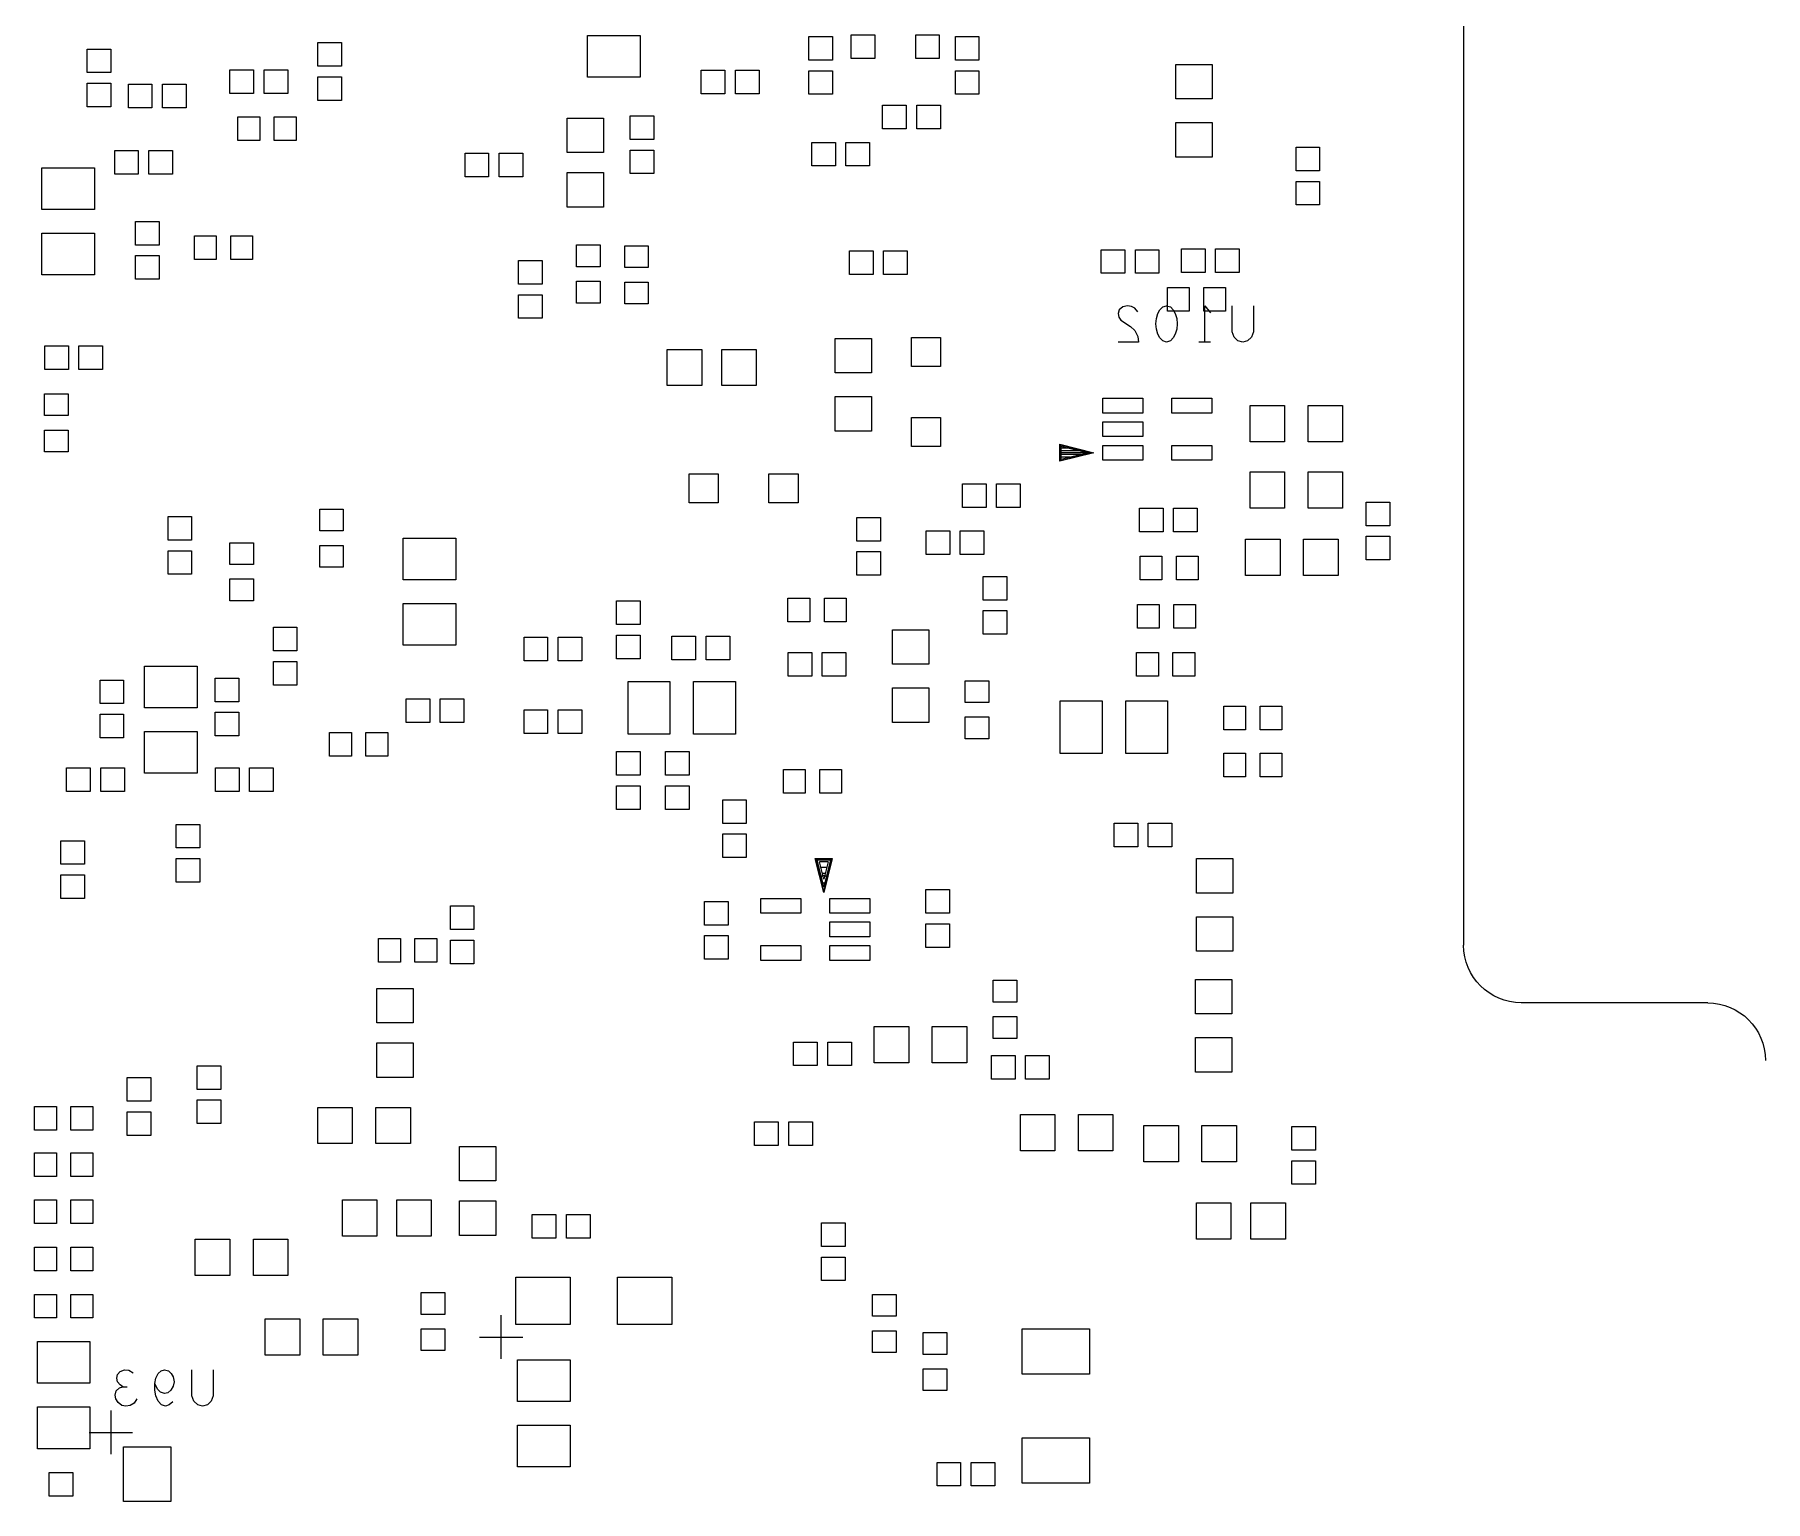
# Model space of a CAD drawing. Header units: millimetres. Extents: x -190 to 348, y -330 to 190.
# Drawn here: x -64.3 to -16.63, y 52.93 to 93.32 of the extents above; entities that cross this region are included whole.
import ezdxf

# ---------------------------------------------------------------- set-up
doc = ezdxf.new("R2010")
doc.units = ezdxf.units.MM
for name, color, linetype in [('10_MAQ_PALLET', 7, 'Continuous'), ('4_SIKCREN_BOTTOM_', 7, 'Continuous'), ('5_SOLDER_PASTE_BOTTOM_', 7, 'Continuous')]:
    doc.layers.add(name, color=color, linetype=linetype)

msp = doc.modelspace()

# ---------------------------------------------------------------- linework, layer by layer
at = {"layer": '10_MAQ_PALLET', "color": 1}
for p, q in [((-24.943, 94.493, -8.001), (-24.943, 68.25, -8.001)), ((-18.219, 66.663, -8.001), (-23.355, 66.663, -8.001))]:
    msp.add_line(p, q, dxfattribs=at)
at = {"layer": '10_MAQ_PALLET', "color": 1, "extrusion": (0, 0, -1)}
for centre, start, end in [((23.355, 68.25, 8.001), 270, 0), ((18.219, 65.075, 8.001), 90, 180)]:
    msp.add_arc(centre, 1.587, start, end, dxfattribs=at)
at = {"layer": '4_SIKCREN_BOTTOM_', "color": 7}
for p, q in [((-34.333, 85.827), (-34.427, 85.743)), ((-34.201, 85.86), (-34.333, 85.827)), ((-34.094, 85.842), (-34.201, 85.86)), ((-34, 85.791), (-34.094, 85.842)), ((-33.312, 85.743), (-33.231, 85.827)), ((-33.231, 85.827), (-33.124, 85.86)), ((-33.124, 85.86), (-33.017, 85.827)), ((-33.017, 85.827), (-32.939, 85.743)), ((-32.075, 85.86), (-31.915, 85.659)), ((-32.075, 84.859), (-32.075, 85.86)), ((-31.321, 85.141), (-31.321, 85.86)), ((-30.734, 85.86), (-30.734, 85.141)), ((-34.427, 85.743), (-34.453, 85.641)), ((-34.453, 85.641), (-34.44, 85.542)), ((-34.44, 85.542), (-34.387, 85.458)), ((-34.387, 85.458), (-34.12, 85.291)), ((-33.919, 85.692), (-34, 85.791)), ((-33.419, 85.359), (-33.404, 85.509)), ((-33.404, 85.209), (-33.419, 85.359)), ((-33.404, 85.509), (-33.365, 85.641)), ((-33.365, 85.641), (-33.312, 85.743)), ((-32.939, 85.743), (-32.885, 85.641)), ((-32.885, 85.641), (-32.845, 85.509)), ((-32.845, 85.509), (-32.832, 85.359)), ((-32.832, 85.359), (-32.845, 85.209)), ((-33.894, 84.859), (-34.453, 84.859)), ((-34.12, 85.291), (-34, 85.174)), ((-34, 85.174), (-33.919, 85.009)), ((-33.919, 85.009), (-33.894, 84.859)), ((-33.365, 85.075), (-33.404, 85.209)), ((-33.312, 84.976), (-33.365, 85.075)), ((-33.231, 84.892), (-33.312, 84.976)), ((-33.124, 84.859), (-33.231, 84.892)), ((-33.017, 84.892), (-33.124, 84.859)), ((-32.939, 84.976), (-33.017, 84.892)), ((-32.885, 85.075), (-32.939, 84.976)), ((-32.845, 85.209), (-32.885, 85.075)), ((-31.915, 84.859), (-32.235, 84.859)), ((-31.267, 84.991), (-31.321, 85.141)), ((-31.161, 84.892), (-31.267, 84.991)), ((-31.026, 84.859), (-31.161, 84.892)), ((-30.894, 84.892), (-31.026, 84.859)), ((-30.787, 84.991), (-30.894, 84.892)), ((-30.734, 85.141), (-30.787, 84.991)), ((-36.063, 82.042), (-35.128, 81.808)), ((-36.063, 81.575), (-36.063, 82.042)), ((-36.05, 81.808), (-36.05, 82.024)), ((-36.05, 82.024), (-35.179, 81.808)), ((-36.025, 81.808), (-36.025, 81.994)), ((-36.025, 81.994), (-35.286, 81.808)), ((-35.128, 81.808), (-36.063, 81.575)), ((-36.05, 81.59), (-36.05, 81.808)), ((-35.179, 81.808), (-36.05, 81.59)), ((-35.179, 81.808), (-36.05, 81.808)), ((-35.784, 81.933), (-36.025, 81.933)), ((-35.489, 81.859), (-36.025, 81.859)), ((-36.025, 81.623), (-36.025, 81.808)), ((-35.286, 81.808), (-36.025, 81.623)), ((-35.489, 81.758), (-36.025, 81.758)), ((-35.784, 81.684), (-36.025, 81.684)), ((-42.799, 70.635), (-42.332, 70.635)), ((-42.565, 69.7), (-42.799, 70.635)), ((-42.781, 70.622), (-42.347, 70.622)), ((-42.565, 69.753), (-42.781, 70.622)), ((-42.565, 69.858), (-42.751, 70.597)), ((-42.751, 70.597), (-42.38, 70.597)), ((-42.332, 70.635), (-42.565, 69.7)), ((-42.347, 70.622), (-42.565, 69.753)), ((-42.38, 70.597), (-42.565, 69.858)), ((-42.565, 70.066), (-42.685, 70.546)), ((-42.446, 70.546), (-42.685, 70.546)), ((-42.484, 70.386), (-42.644, 70.386)), ((-42.525, 70.228), (-42.606, 70.228)), ((-42.446, 70.546), (-42.565, 70.066)), ((-51.45, 56.858), (-51.45, 58.057)), ((-52.05, 57.457), (-50.851, 57.457)), ((-62.039, 56.324), (-62.014, 56.426)), ((-62.014, 56.225), (-62.039, 56.324)), ((-62.014, 56.426), (-61.948, 56.51)), ((-61.948, 56.51), (-61.826, 56.558)), ((-61.826, 56.558), (-61.707, 56.543)), ((-61.707, 56.543), (-61.587, 56.474)), ((-60.99, 56.175), (-60.965, 56.324)), ((-60.965, 56.324), (-60.899, 56.459)), ((-60.899, 56.459), (-60.818, 56.525)), ((-60.818, 56.525), (-60.724, 56.558)), ((-60.724, 56.558), (-60.617, 56.525)), ((-60.617, 56.525), (-60.538, 56.459)), ((-60.538, 56.459), (-60.485, 56.36)), ((-60.485, 56.36), (-60.457, 56.225)), ((-59.969, 55.842), (-59.969, 56.558)), ((-59.383, 56.558), (-59.383, 55.842)), ((-62.08, 55.857), (-62.055, 55.974)), ((-62.067, 55.758), (-62.08, 55.857)), ((-62.055, 55.974), (-61.961, 56.058)), ((-61.948, 56.142), (-62.014, 56.225)), ((-61.961, 56.058), (-61.867, 56.091)), ((-61.867, 56.091), (-61.948, 56.142)), ((-61.867, 56.091), (-61.747, 56.091)), ((-60.912, 56.025), (-60.99, 56.175)), ((-60.99, 55.992), (-60.99, 56.175)), ((-60.965, 55.842), (-60.99, 55.992)), ((-60.899, 55.692), (-60.965, 55.842)), ((-60.83, 55.941), (-60.912, 56.025)), ((-60.724, 55.908), (-60.83, 55.941)), ((-60.632, 55.926), (-60.724, 55.908)), ((-60.551, 55.992), (-60.632, 55.926)), ((-60.485, 56.109), (-60.551, 55.992)), ((-60.457, 56.225), (-60.485, 56.109)), ((-59.916, 55.692), (-59.969, 55.842)), ((-59.383, 55.842), (-59.436, 55.692)), ((-62.2, 55.433), (-62.2, 54.234)), ((-62.001, 55.659), (-62.067, 55.758)), ((-61.895, 55.575), (-62.001, 55.659)), ((-61.788, 55.557), (-61.895, 55.575)), ((-61.666, 55.575), (-61.788, 55.557)), ((-61.559, 55.641), (-61.666, 55.575)), ((-61.481, 55.758), (-61.559, 55.641)), ((-60.805, 55.59), (-60.899, 55.692)), ((-60.698, 55.557), (-60.805, 55.59)), ((-60.592, 55.59), (-60.698, 55.557)), ((-60.498, 55.674), (-60.592, 55.59)), ((-59.809, 55.59), (-59.916, 55.692)), ((-59.675, 55.557), (-59.809, 55.59)), ((-59.543, 55.59), (-59.675, 55.557)), ((-59.436, 55.692), (-59.543, 55.59)), ((-62.799, 54.834), (-61.6, 54.834))]:
    msp.add_line(p, q, dxfattribs=at)
for start, end in [(0, 180), (180, 0)]:
    msp.add_arc((-42.565, 70.068), 0.102, start, end, dxfattribs=at)
at = {"layer": '5_SOLDER_PASTE_BOTTOM_', "color": 4}
for p, q in [((-56.5, 92.454), (-56.5, 93.104)), ((-56.5, 93.104), (-55.85, 93.104)), ((-55.85, 93.104), (-55.85, 92.454)), ((-49.074, 92.153), (-49.074, 93.303)), ((-49.074, 93.303), (-47.624, 93.303)), ((-47.624, 93.303), (-47.624, 92.153)), ((-42.974, 92.621), (-42.974, 93.271)), ((-42.974, 93.271), (-42.324, 93.271)), ((-42.324, 93.271), (-42.324, 92.621)), ((-41.808, 92.667), (-41.808, 93.317)), ((-41.808, 93.317), (-41.158, 93.317)), ((-41.158, 93.317), (-41.158, 92.667)), ((-40.033, 92.667), (-40.033, 93.317)), ((-40.033, 93.317), (-39.383, 93.317)), ((-39.383, 93.317), (-39.383, 92.667)), ((-38.941, 92.621), (-38.941, 93.271)), ((-38.941, 93.271), (-38.291, 93.271)), ((-38.291, 93.271), (-38.291, 92.621)), ((-62.85, 92.278), (-62.85, 92.928)), ((-62.85, 92.928), (-62.2, 92.928)), ((-62.2, 92.928), (-62.2, 92.278)), ((-42.324, 92.621), (-42.974, 92.621)), ((-41.158, 92.667), (-41.808, 92.667)), ((-39.383, 92.667), (-40.033, 92.667)), ((-38.291, 92.621), (-38.941, 92.621)), ((-32.865, 91.554), (-32.865, 92.504)), ((-32.865, 92.504), (-31.865, 92.504)), ((-31.865, 92.504), (-31.865, 91.554)), ((-62.2, 92.278), (-62.85, 92.278)), ((-58.92, 91.707), (-58.92, 92.357)), ((-58.92, 92.357), (-58.27, 92.357)), ((-58.27, 92.357), (-58.27, 91.707)), ((-57.98, 91.707), (-57.98, 92.357)), ((-57.98, 92.357), (-57.33, 92.357)), ((-57.33, 92.357), (-57.33, 91.707)), ((-55.85, 92.454), (-56.5, 92.454)), ((-56.5, 91.514), (-56.5, 92.164)), ((-56.5, 92.164), (-55.85, 92.164)), ((-55.85, 92.164), (-55.85, 91.514)), ((-47.624, 92.153), (-49.074, 92.153)), ((-45.938, 91.697), (-45.938, 92.347)), ((-45.938, 92.347), (-45.288, 92.347)), ((-45.288, 92.347), (-45.288, 91.697)), ((-44.999, 91.697), (-44.999, 92.347)), ((-44.999, 92.347), (-44.349, 92.347)), ((-44.349, 92.347), (-44.349, 91.697)), ((-42.974, 91.681), (-42.974, 92.331)), ((-42.974, 92.331), (-42.324, 92.331)), ((-42.324, 92.331), (-42.324, 91.681)), ((-38.941, 91.681), (-38.941, 92.331)), ((-38.941, 92.331), (-38.291, 92.331)), ((-38.291, 92.331), (-38.291, 91.681)), ((-62.85, 91.339), (-62.85, 91.989)), ((-62.85, 91.989), (-62.2, 91.989)), ((-62.2, 91.989), (-62.2, 91.339)), ((-61.719, 91.308), (-61.719, 91.958)), ((-61.719, 91.958), (-61.069, 91.958)), ((-61.069, 91.958), (-61.069, 91.308)), ((-60.78, 91.308), (-60.78, 91.958)), ((-60.78, 91.958), (-60.13, 91.958)), ((-60.13, 91.958), (-60.13, 91.308)), ((-58.27, 91.707), (-58.92, 91.707)), ((-57.33, 91.707), (-57.98, 91.707)), ((-45.288, 91.697), (-45.938, 91.697)), ((-44.349, 91.697), (-44.999, 91.697)), ((-42.324, 91.681), (-42.974, 91.681)), ((-38.291, 91.681), (-38.941, 91.681)), ((-31.865, 91.554), (-32.865, 91.554)), ((-62.2, 91.339), (-62.85, 91.339)), ((-61.069, 91.308), (-61.719, 91.308)), ((-60.13, 91.308), (-60.78, 91.308)), ((-58.7, 90.409), (-58.7, 91.059)), ((-58.7, 91.059), (-58.1, 91.059)), ((-58.1, 91.059), (-58.1, 90.409)), ((-57.699, 90.409), (-57.699, 91.059)), ((-57.699, 91.059), (-57.099, 91.059)), ((-57.099, 91.059), (-57.099, 90.409)), ((-55.85, 91.514), (-56.5, 91.514)), ((-47.894, 90.437), (-47.894, 91.087)), ((-47.894, 91.087), (-47.244, 91.087)), ((-47.244, 91.087), (-47.244, 90.437)), ((-40.945, 90.734), (-40.945, 91.384)), ((-40.945, 91.384), (-40.295, 91.384)), ((-40.295, 91.384), (-40.295, 90.734)), ((-40.005, 90.734), (-40.005, 91.384)), ((-40.005, 91.384), (-39.355, 91.384)), ((-39.355, 91.384), (-39.355, 90.734)), ((-49.629, 90.076), (-49.629, 91.026)), ((-49.629, 91.026), (-48.629, 91.026)), ((-48.629, 91.026), (-48.629, 90.076)), ((-40.295, 90.734), (-40.945, 90.734)), ((-39.355, 90.734), (-40.005, 90.734)), ((-32.865, 89.954), (-32.865, 90.904)), ((-32.865, 90.904), (-31.865, 90.904)), ((-31.865, 90.904), (-31.865, 89.954)), ((-62.095, 89.482), (-62.095, 90.132)), ((-62.095, 90.132), (-61.445, 90.132)), ((-61.445, 90.132), (-61.445, 89.482)), ((-61.155, 89.482), (-61.155, 90.132)), ((-61.155, 90.132), (-60.505, 90.132)), ((-60.505, 90.132), (-60.505, 89.482)), ((-58.1, 90.409), (-58.7, 90.409)), ((-57.099, 90.409), (-57.699, 90.409)), ((-47.244, 90.437), (-47.894, 90.437)), ((-47.894, 89.497), (-47.894, 90.147)), ((-47.894, 90.147), (-47.244, 90.147)), ((-47.244, 90.147), (-47.244, 89.497)), ((-42.895, 89.708), (-42.895, 90.358)), ((-42.895, 90.358), (-42.245, 90.358)), ((-42.245, 90.358), (-42.245, 89.708)), ((-41.956, 89.708), (-41.956, 90.358)), ((-41.956, 90.358), (-41.306, 90.358)), ((-41.306, 90.358), (-41.306, 89.708)), ((-29.558, 89.573), (-29.558, 90.223)), ((-29.558, 90.223), (-28.908, 90.223)), ((-28.908, 90.223), (-28.908, 89.573)), ((-64.101, 88.508), (-64.101, 89.658)), ((-64.101, 89.658), (-62.651, 89.658)), ((-62.651, 89.658), (-62.651, 88.508)), ((-52.446, 89.408), (-52.446, 90.058)), ((-52.446, 90.058), (-51.796, 90.058)), ((-51.796, 90.058), (-51.796, 89.408)), ((-51.506, 89.408), (-51.506, 90.058)), ((-51.506, 90.058), (-50.856, 90.058)), ((-50.856, 90.058), (-50.856, 89.408)), ((-48.629, 90.076), (-49.629, 90.076)), ((-42.245, 89.708), (-42.895, 89.708)), ((-41.306, 89.708), (-41.956, 89.708)), ((-31.865, 89.954), (-32.865, 89.954)), ((-61.445, 89.482), (-62.095, 89.482)), ((-60.505, 89.482), (-61.155, 89.482)), ((-51.796, 89.408), (-52.446, 89.408)), ((-50.856, 89.408), (-51.506, 89.408)), ((-49.629, 88.575), (-49.629, 89.525)), ((-49.629, 89.525), (-48.629, 89.525)), ((-48.629, 89.525), (-48.629, 88.575)), ((-47.244, 89.497), (-47.894, 89.497)), ((-28.908, 89.573), (-29.558, 89.573)), ((-29.558, 88.633), (-29.558, 89.283)), ((-29.558, 89.283), (-28.908, 89.283)), ((-28.908, 89.283), (-28.908, 88.633)), ((-62.651, 88.508), (-64.101, 88.508)), ((-48.629, 88.575), (-49.629, 88.575)), ((-28.908, 88.633), (-29.558, 88.633)), ((-64.101, 86.707), (-64.101, 87.857)), ((-64.101, 87.857), (-62.651, 87.857)), ((-62.651, 87.857), (-62.651, 86.707)), ((-61.524, 87.529), (-61.524, 88.179)), ((-61.524, 88.179), (-60.874, 88.179)), ((-60.874, 88.179), (-60.874, 87.529)), ((-59.901, 87.132), (-59.901, 87.782)), ((-59.901, 87.782), (-59.301, 87.782)), ((-59.301, 87.782), (-59.301, 87.132)), ((-58.9, 87.132), (-58.9, 87.782)), ((-58.9, 87.782), (-58.3, 87.782)), ((-58.3, 87.782), (-58.3, 87.132)), ((-60.874, 87.529), (-61.524, 87.529)), ((-61.524, 86.589), (-61.524, 87.239)), ((-61.524, 87.239), (-60.874, 87.239)), ((-60.874, 87.239), (-60.874, 86.589)), ((-49.375, 86.934), (-49.375, 87.534)), ((-49.375, 87.534), (-48.725, 87.534)), ((-48.725, 87.534), (-48.725, 86.934)), ((-48.049, 86.908), (-48.049, 87.508)), ((-48.049, 87.508), (-47.399, 87.508)), ((-47.399, 87.508), (-47.399, 86.908)), ((-41.859, 86.716), (-41.859, 87.366)), ((-41.859, 87.366), (-41.209, 87.366)), ((-41.209, 87.366), (-41.209, 86.716)), ((-40.919, 86.716), (-40.919, 87.366)), ((-40.919, 87.366), (-40.269, 87.366)), ((-40.269, 87.366), (-40.269, 86.716)), ((-34.922, 86.751), (-34.922, 87.401)), ((-34.922, 87.401), (-34.272, 87.401)), ((-34.272, 87.401), (-34.272, 86.751)), ((-33.983, 86.751), (-33.983, 87.401)), ((-33.983, 87.401), (-33.333, 87.401)), ((-33.333, 87.401), (-33.333, 86.751)), ((-32.715, 86.777), (-32.715, 87.427)), ((-32.715, 87.427), (-32.065, 87.427)), ((-32.065, 87.427), (-32.065, 86.777)), ((-31.775, 86.777), (-31.775, 87.427)), ((-31.775, 87.427), (-31.125, 87.427)), ((-31.125, 87.427), (-31.125, 86.777)), ((-59.301, 87.132), (-59.901, 87.132)), ((-58.3, 87.132), (-58.9, 87.132)), ((-50.975, 86.454), (-50.975, 87.104)), ((-50.975, 87.104), (-50.325, 87.104)), ((-50.325, 87.104), (-50.325, 86.454)), ((-48.725, 86.934), (-49.375, 86.934)), ((-47.399, 86.908), (-48.049, 86.908)), ((-32.065, 86.777), (-32.715, 86.777)), ((-31.125, 86.777), (-31.775, 86.777)), ((-62.651, 86.707), (-64.101, 86.707)), ((-60.874, 86.589), (-61.524, 86.589)), ((-50.325, 86.454), (-50.975, 86.454)), ((-49.375, 85.933), (-49.375, 86.533)), ((-49.375, 86.533), (-48.725, 86.533)), ((-48.725, 86.533), (-48.725, 85.933)), ((-48.049, 85.908), (-48.049, 86.508)), ((-48.049, 86.508), (-47.399, 86.508)), ((-47.399, 86.508), (-47.399, 85.908)), ((-41.209, 86.716), (-41.859, 86.716)), ((-40.269, 86.716), (-40.919, 86.716)), ((-34.272, 86.751), (-34.922, 86.751)), ((-33.333, 86.751), (-33.983, 86.751)), ((-33.099, 85.707), (-33.099, 86.357)), ((-33.099, 86.357), (-32.499, 86.357)), ((-32.499, 86.357), (-32.499, 85.707)), ((-32.101, 85.707), (-32.101, 86.357)), ((-32.101, 86.357), (-31.501, 86.357)), ((-31.501, 86.357), (-31.501, 85.707)), ((-50.975, 85.512), (-50.975, 86.162)), ((-50.975, 86.162), (-50.325, 86.162)), ((-50.325, 86.162), (-50.325, 85.512)), ((-48.725, 85.933), (-49.375, 85.933)), ((-47.399, 85.908), (-48.049, 85.908)), ((-50.325, 85.512), (-50.975, 85.512)), ((-32.499, 85.707), (-33.099, 85.707)), ((-31.501, 85.707), (-32.101, 85.707)), ((-42.25, 84.008), (-42.25, 84.958)), ((-42.25, 84.958), (-41.25, 84.958)), ((-41.25, 84.958), (-41.25, 84.008)), ((-40.151, 84.182), (-40.151, 84.982)), ((-40.151, 84.982), (-39.351, 84.982)), ((-39.351, 84.982), (-39.351, 84.182)), ((-64.021, 84.107), (-64.021, 84.757)), ((-64.021, 84.757), (-63.371, 84.757)), ((-63.371, 84.757), (-63.371, 84.107)), ((-63.081, 84.107), (-63.081, 84.757)), ((-63.081, 84.757), (-62.431, 84.757)), ((-62.431, 84.757), (-62.431, 84.107)), ((-46.876, 83.658), (-46.876, 84.658)), ((-46.876, 84.658), (-45.926, 84.658)), ((-45.926, 84.658), (-45.926, 83.658)), ((-45.375, 83.658), (-45.375, 84.658)), ((-45.375, 84.658), (-44.425, 84.658)), ((-44.425, 84.658), (-44.425, 83.658)), ((-63.371, 84.107), (-64.021, 84.107)), ((-62.431, 84.107), (-63.081, 84.107)), ((-41.25, 84.008), (-42.25, 84.008)), ((-39.351, 84.182), (-40.151, 84.182)), ((-64.026, 82.834), (-64.026, 83.434)), ((-64.026, 83.434), (-63.376, 83.434)), ((-63.376, 83.434), (-63.376, 82.834)), ((-45.926, 83.658), (-46.876, 83.658)), ((-44.425, 83.658), (-45.375, 83.658)), ((-42.25, 82.408), (-42.25, 83.358)), ((-42.25, 83.358), (-41.25, 83.358)), ((-41.25, 83.358), (-41.25, 82.408)), ((-34.876, 82.904), (-34.876, 83.314)), ((-34.876, 83.314), (-33.776, 83.314)), ((-33.776, 83.314), (-33.776, 82.904)), ((-32.976, 82.904), (-32.976, 83.314)), ((-32.976, 83.314), (-31.876, 83.314)), ((-31.876, 83.314), (-31.876, 82.904)), ((-30.825, 82.108), (-30.825, 83.108)), ((-30.825, 83.108), (-29.875, 83.108)), ((-29.875, 83.108), (-29.875, 82.108)), ((-29.225, 82.108), (-29.225, 83.108)), ((-29.225, 83.108), (-28.275, 83.108)), ((-28.275, 83.108), (-28.275, 82.108)), ((-63.376, 82.834), (-64.026, 82.834)), ((-40.151, 81.982), (-40.151, 82.782)), ((-40.151, 82.782), (-39.351, 82.782)), ((-39.351, 82.782), (-39.351, 81.982)), ((-33.776, 82.904), (-34.876, 82.904)), ((-34.876, 82.254), (-34.876, 82.664)), ((-34.876, 82.664), (-33.776, 82.664)), ((-33.776, 82.664), (-33.776, 82.254)), ((-31.876, 82.904), (-32.976, 82.904)), ((-64.026, 81.833), (-64.026, 82.433)), ((-64.026, 82.433), (-63.376, 82.433)), ((-63.376, 82.433), (-63.376, 81.833)), ((-41.25, 82.408), (-42.25, 82.408)), ((-33.776, 82.254), (-34.876, 82.254)), ((-34.876, 81.603), (-34.876, 82.013)), ((-34.876, 82.013), (-33.776, 82.013)), ((-33.776, 82.013), (-33.776, 81.603)), ((-32.976, 81.603), (-32.976, 82.013)), ((-32.976, 82.013), (-31.876, 82.013)), ((-31.876, 82.013), (-31.876, 81.603)), ((-29.875, 82.108), (-30.825, 82.108)), ((-28.275, 82.108), (-29.225, 82.108)), ((-63.376, 81.833), (-64.026, 81.833)), ((-39.351, 81.982), (-40.151, 81.982)), ((-33.776, 81.603), (-34.876, 81.603)), ((-31.876, 81.603), (-32.976, 81.603)), ((-46.275, 80.433), (-46.275, 81.233)), ((-46.275, 81.233), (-45.475, 81.233)), ((-45.475, 81.233), (-45.475, 80.433)), ((-44.075, 80.433), (-44.075, 81.233)), ((-44.075, 81.233), (-43.275, 81.233)), ((-43.275, 81.233), (-43.275, 80.433)), ((-30.825, 80.282), (-30.825, 81.282)), ((-30.825, 81.282), (-29.875, 81.282)), ((-29.875, 81.282), (-29.875, 80.282)), ((-29.225, 80.282), (-29.225, 81.282)), ((-29.225, 81.282), (-28.275, 81.282)), ((-28.275, 81.282), (-28.275, 80.282)), ((-38.745, 80.307), (-38.745, 80.957)), ((-38.745, 80.957), (-38.095, 80.957)), ((-38.095, 80.957), (-38.095, 80.307)), ((-37.805, 80.307), (-37.805, 80.957)), ((-37.805, 80.957), (-37.155, 80.957)), ((-37.155, 80.957), (-37.155, 80.307)), ((-56.449, 79.659), (-56.449, 80.259)), ((-56.449, 80.259), (-55.799, 80.259)), ((-55.799, 80.259), (-55.799, 79.659)), ((-45.475, 80.433), (-46.275, 80.433)), ((-43.275, 80.433), (-44.075, 80.433)), ((-38.095, 80.307), (-38.745, 80.307)), ((-37.155, 80.307), (-37.805, 80.307)), ((-33.871, 79.634), (-33.871, 80.284)), ((-33.871, 80.284), (-33.221, 80.284)), ((-33.221, 80.284), (-33.221, 79.634)), ((-32.931, 79.634), (-32.931, 80.284)), ((-32.931, 80.284), (-32.281, 80.284)), ((-32.281, 80.284), (-32.281, 79.634)), ((-29.875, 80.282), (-30.825, 80.282)), ((-28.275, 80.282), (-29.225, 80.282)), ((-27.625, 79.802), (-27.625, 80.452)), ((-27.625, 80.452), (-26.975, 80.452)), ((-26.975, 80.452), (-26.975, 79.802)), ((-60.625, 79.403), (-60.625, 80.053)), ((-60.625, 80.053), (-59.975, 80.053)), ((-59.975, 80.053), (-59.975, 79.403)), ((-55.799, 79.659), (-56.449, 79.659)), ((-41.651, 79.378), (-41.651, 80.028)), ((-41.651, 80.028), (-41.001, 80.028)), ((-41.001, 80.028), (-41.001, 79.378)), ((-39.746, 79.007), (-39.746, 79.657)), ((-39.746, 79.657), (-39.096, 79.657)), ((-39.096, 79.657), (-39.096, 79.007)), ((-38.806, 79.007), (-38.806, 79.657)), ((-38.806, 79.657), (-38.156, 79.657)), ((-38.156, 79.657), (-38.156, 79.007)), ((-33.221, 79.634), (-33.871, 79.634)), ((-32.281, 79.634), (-32.931, 79.634)), ((-26.975, 79.802), (-27.625, 79.802)), ((-59.975, 79.403), (-60.625, 79.403)), ((-58.925, 78.732), (-58.925, 79.332)), ((-58.925, 79.332), (-58.275, 79.332)), ((-58.275, 79.332), (-58.275, 78.732)), ((-56.449, 78.658), (-56.449, 79.258)), ((-56.449, 79.258), (-55.799, 79.258)), ((-55.799, 79.258), (-55.799, 78.658)), ((-54.149, 78.307), (-54.149, 79.457)), ((-54.149, 79.457), (-52.699, 79.457)), ((-52.699, 79.457), (-52.699, 78.307)), ((-41.001, 79.378), (-41.651, 79.378)), ((-30.95, 78.433), (-30.95, 79.433)), ((-30.95, 79.433), (-30, 79.433)), ((-30, 79.433), (-30, 78.433)), ((-29.35, 78.433), (-29.35, 79.433)), ((-29.35, 79.433), (-28.4, 79.433)), ((-28.4, 79.433), (-28.4, 78.433)), ((-27.625, 78.862), (-27.625, 79.512)), ((-27.625, 79.512), (-26.975, 79.512)), ((-26.975, 79.512), (-26.975, 78.862)), ((-60.625, 78.463), (-60.625, 79.113)), ((-60.625, 79.113), (-59.975, 79.113)), ((-59.975, 79.113), (-59.975, 78.463)), ((-58.275, 78.732), (-58.925, 78.732)), ((-55.799, 78.658), (-56.449, 78.658)), ((-41.651, 78.438), (-41.651, 79.088)), ((-41.651, 79.088), (-41.001, 79.088)), ((-41.001, 79.088), (-41.001, 78.438)), ((-39.096, 79.007), (-39.746, 79.007)), ((-38.156, 79.007), (-38.806, 79.007)), ((-33.851, 78.308), (-33.851, 78.958)), ((-33.851, 78.958), (-33.251, 78.958)), ((-33.251, 78.958), (-33.251, 78.308)), ((-32.85, 78.308), (-32.85, 78.958)), ((-32.85, 78.958), (-32.25, 78.958)), ((-32.25, 78.958), (-32.25, 78.308)), ((-26.975, 78.862), (-27.625, 78.862)), ((-59.975, 78.463), (-60.625, 78.463)), ((-58.925, 77.734), (-58.925, 78.334)), ((-58.925, 78.334), (-58.275, 78.334)), ((-58.275, 78.334), (-58.275, 77.734)), ((-52.699, 78.307), (-54.149, 78.307)), ((-41.001, 78.438), (-41.651, 78.438)), ((-38.176, 77.752), (-38.176, 78.402)), ((-38.176, 78.402), (-37.526, 78.402)), ((-37.526, 78.402), (-37.526, 77.752)), ((-33.251, 78.308), (-33.851, 78.308)), ((-32.25, 78.308), (-32.85, 78.308)), ((-30, 78.433), (-30.95, 78.433)), ((-28.4, 78.433), (-29.35, 78.433)), ((-58.275, 77.734), (-58.925, 77.734)), ((-48.275, 77.079), (-48.275, 77.729)), ((-48.275, 77.729), (-47.625, 77.729)), ((-47.625, 77.729), (-47.625, 77.079)), ((-43.551, 77.158), (-43.551, 77.808)), ((-43.551, 77.808), (-42.951, 77.808)), ((-42.951, 77.808), (-42.951, 77.158)), ((-42.55, 77.158), (-42.55, 77.808)), ((-42.55, 77.808), (-41.95, 77.808)), ((-41.95, 77.808), (-41.95, 77.158)), ((-37.526, 77.752), (-38.176, 77.752)), ((-54.149, 76.509), (-54.149, 77.659)), ((-54.149, 77.659), (-52.699, 77.659)), ((-52.699, 77.659), (-52.699, 76.509)), ((-38.176, 76.812), (-38.176, 77.462)), ((-38.176, 77.462), (-37.526, 77.462)), ((-37.526, 77.462), (-37.526, 76.812)), ((-33.925, 76.982), (-33.925, 77.632)), ((-33.925, 77.632), (-33.325, 77.632)), ((-33.325, 77.632), (-33.325, 76.982)), ((-32.924, 76.982), (-32.924, 77.632)), ((-32.924, 77.632), (-32.324, 77.632)), ((-32.324, 77.632), (-32.324, 76.982)), ((-57.724, 76.353), (-57.724, 77.003)), ((-57.724, 77.003), (-57.074, 77.003)), ((-57.074, 77.003), (-57.074, 76.353)), ((-47.625, 77.079), (-48.275, 77.079)), ((-48.275, 76.139), (-48.275, 76.789)), ((-48.275, 76.789), (-47.625, 76.789)), ((-47.625, 76.789), (-47.625, 76.139)), ((-46.746, 76.109), (-46.746, 76.759)), ((-46.746, 76.759), (-46.096, 76.759)), ((-46.096, 76.759), (-46.096, 76.109)), ((-45.806, 76.109), (-45.806, 76.759)), ((-45.806, 76.759), (-45.156, 76.759)), ((-45.156, 76.759), (-45.156, 76.109)), ((-42.951, 77.158), (-43.551, 77.158)), ((-41.95, 77.158), (-42.55, 77.158)), ((-40.675, 75.984), (-40.675, 76.934)), ((-40.675, 76.934), (-39.675, 76.934)), ((-39.675, 76.934), (-39.675, 75.984)), ((-37.526, 76.812), (-38.176, 76.812)), ((-33.325, 76.982), (-33.925, 76.982)), ((-32.324, 76.982), (-32.924, 76.982)), ((-57.074, 76.353), (-57.724, 76.353)), ((-52.699, 76.509), (-54.149, 76.509)), ((-50.82, 76.083), (-50.82, 76.733)), ((-50.82, 76.733), (-50.17, 76.733)), ((-50.17, 76.733), (-50.17, 76.083)), ((-49.88, 76.083), (-49.88, 76.733)), ((-49.88, 76.733), (-49.23, 76.733)), ((-49.23, 76.733), (-49.23, 76.083)), ((-43.546, 75.659), (-43.546, 76.309)), ((-43.546, 76.309), (-42.896, 76.309)), ((-42.896, 76.309), (-42.896, 75.659)), ((-42.606, 75.659), (-42.606, 76.309)), ((-42.606, 76.309), (-41.956, 76.309)), ((-41.956, 76.309), (-41.956, 75.659)), ((-33.95, 75.659), (-33.95, 76.309)), ((-33.95, 76.309), (-33.35, 76.309)), ((-33.35, 76.309), (-33.35, 75.659)), ((-32.949, 75.659), (-32.949, 76.309)), ((-32.949, 76.309), (-32.349, 76.309)), ((-32.349, 76.309), (-32.349, 75.659)), ((-61.276, 74.784), (-61.276, 75.934)), ((-61.276, 75.934), (-59.826, 75.934)), ((-59.826, 75.934), (-59.826, 74.784)), ((-57.724, 75.413), (-57.724, 76.063)), ((-57.724, 76.063), (-57.074, 76.063)), ((-57.074, 76.063), (-57.074, 75.413)), ((-50.17, 76.083), (-50.82, 76.083)), ((-49.23, 76.083), (-49.88, 76.083)), ((-47.625, 76.139), (-48.275, 76.139)), ((-46.096, 76.109), (-46.746, 76.109)), ((-45.156, 76.109), (-45.806, 76.109)), ((-39.675, 75.984), (-40.675, 75.984)), ((-62.499, 74.902), (-62.499, 75.552)), ((-62.499, 75.552), (-61.849, 75.552)), ((-61.849, 75.552), (-61.849, 74.902)), ((-59.324, 74.953), (-59.324, 75.603)), ((-59.324, 75.603), (-58.674, 75.603)), ((-58.674, 75.603), (-58.674, 74.953)), ((-57.074, 75.413), (-57.724, 75.413)), ((-47.951, 74.058), (-47.951, 75.508)), ((-47.951, 75.508), (-46.801, 75.508)), ((-46.801, 75.508), (-46.801, 74.058)), ((-46.15, 74.058), (-46.15, 75.508)), ((-46.15, 75.508), (-45, 75.508)), ((-45, 75.508), (-45, 74.058)), ((-42.896, 75.659), (-43.546, 75.659)), ((-41.956, 75.659), (-42.606, 75.659)), ((-40.675, 74.384), (-40.675, 75.334)), ((-40.675, 75.334), (-39.675, 75.334)), ((-39.675, 75.334), (-39.675, 74.384)), ((-38.674, 74.932), (-38.674, 75.532)), ((-38.674, 75.532), (-38.024, 75.532)), ((-38.024, 75.532), (-38.024, 74.932)), ((-33.35, 75.659), (-33.95, 75.659)), ((-32.349, 75.659), (-32.949, 75.659)), ((-61.849, 74.902), (-62.499, 74.902)), ((-58.674, 74.953), (-59.324, 74.953)), ((-54.069, 74.384), (-54.069, 75.034)), ((-54.069, 75.034), (-53.419, 75.034)), ((-53.419, 75.034), (-53.419, 74.384)), ((-53.129, 74.384), (-53.129, 75.034)), ((-53.129, 75.034), (-52.479, 75.034)), ((-52.479, 75.034), (-52.479, 74.384)), ((-38.024, 74.932), (-38.674, 74.932)), ((-36.051, 73.532), (-36.051, 74.982)), ((-36.051, 74.982), (-34.901, 74.982)), ((-34.901, 74.982), (-34.901, 73.532)), ((-34.25, 73.532), (-34.25, 74.982)), ((-34.25, 74.982), (-33.1, 74.982)), ((-33.1, 74.982), (-33.1, 73.532)), ((-62.499, 73.962), (-62.499, 74.612)), ((-62.499, 74.612), (-61.849, 74.612)), ((-61.849, 74.612), (-61.849, 73.962)), ((-59.826, 74.784), (-61.276, 74.784)), ((-59.324, 74.013), (-59.324, 74.663)), ((-59.324, 74.663), (-58.674, 74.663)), ((-58.674, 74.663), (-58.674, 74.013)), ((-53.419, 74.384), (-54.069, 74.384)), ((-52.479, 74.384), (-53.129, 74.384)), ((-50.82, 74.082), (-50.82, 74.732)), ((-50.82, 74.732), (-50.17, 74.732)), ((-50.17, 74.732), (-50.17, 74.082)), ((-49.88, 74.082), (-49.88, 74.732)), ((-49.88, 74.732), (-49.23, 74.732)), ((-49.23, 74.732), (-49.23, 74.082)), ((-39.675, 74.384), (-40.675, 74.384)), ((-38.674, 73.934), (-38.674, 74.534)), ((-38.674, 74.534), (-38.024, 74.534)), ((-38.024, 74.534), (-38.024, 73.934)), ((-31.55, 74.183), (-31.55, 74.833)), ((-31.55, 74.833), (-30.95, 74.833)), ((-30.95, 74.833), (-30.95, 74.183)), ((-30.549, 74.183), (-30.549, 74.833)), ((-30.549, 74.833), (-29.949, 74.833)), ((-29.949, 74.833), (-29.949, 74.183)), ((-61.849, 73.962), (-62.499, 73.962)), ((-61.276, 72.983), (-61.276, 74.133)), ((-61.276, 74.133), (-59.826, 74.133)), ((-59.826, 74.133), (-59.826, 72.983)), ((-58.674, 74.013), (-59.324, 74.013)), ((-56.175, 73.457), (-56.175, 74.107)), ((-56.175, 74.107), (-55.575, 74.107)), ((-55.575, 74.107), (-55.575, 73.457)), ((-55.174, 73.457), (-55.174, 74.107)), ((-55.174, 74.107), (-54.574, 74.107)), ((-54.574, 74.107), (-54.574, 73.457)), ((-50.17, 74.082), (-50.82, 74.082)), ((-49.23, 74.082), (-49.88, 74.082)), ((-46.801, 74.058), (-47.951, 74.058)), ((-45, 74.058), (-46.15, 74.058)), ((-38.024, 73.934), (-38.674, 73.934)), ((-30.95, 74.183), (-31.55, 74.183)), ((-29.949, 74.183), (-30.549, 74.183)), ((-55.575, 73.457), (-56.175, 73.457)), ((-54.574, 73.457), (-55.174, 73.457)), ((-48.275, 72.929), (-48.275, 73.579)), ((-48.275, 73.579), (-47.625, 73.579)), ((-47.625, 73.579), (-47.625, 72.929)), ((-46.924, 72.929), (-46.924, 73.579)), ((-46.924, 73.579), (-46.274, 73.579)), ((-46.274, 73.579), (-46.274, 72.929)), ((-34.901, 73.532), (-36.051, 73.532)), ((-33.1, 73.532), (-34.25, 73.532)), ((-31.55, 72.883), (-31.55, 73.533)), ((-31.55, 73.533), (-30.95, 73.533)), ((-30.95, 73.533), (-30.95, 72.883)), ((-30.549, 72.883), (-30.549, 73.533)), ((-30.549, 73.533), (-29.949, 73.533)), ((-29.949, 73.533), (-29.949, 72.883)), ((-63.421, 72.484), (-63.421, 73.134)), ((-63.421, 73.134), (-62.771, 73.134)), ((-62.771, 73.134), (-62.771, 72.484)), ((-62.479, 72.484), (-62.479, 73.134)), ((-62.479, 73.134), (-61.829, 73.134)), ((-61.829, 73.134), (-61.829, 72.484)), ((-59.826, 72.983), (-61.276, 72.983)), ((-59.319, 72.484), (-59.319, 73.134)), ((-59.319, 73.134), (-58.669, 73.134)), ((-58.669, 73.134), (-58.669, 72.484)), ((-58.379, 72.484), (-58.379, 73.134)), ((-58.379, 73.134), (-57.729, 73.134)), ((-57.729, 73.134), (-57.729, 72.484)), ((-43.676, 72.433), (-43.676, 73.083)), ((-43.676, 73.083), (-43.076, 73.083)), ((-43.076, 73.083), (-43.076, 72.433)), ((-42.675, 72.433), (-42.675, 73.083)), ((-42.675, 73.083), (-42.075, 73.083)), ((-42.075, 73.083), (-42.075, 72.433)), ((-62.771, 72.484), (-63.421, 72.484)), ((-61.829, 72.484), (-62.479, 72.484)), ((-58.669, 72.484), (-59.319, 72.484)), ((-57.729, 72.484), (-58.379, 72.484)), ((-47.625, 72.929), (-48.275, 72.929)), ((-48.275, 71.989), (-48.275, 72.639)), ((-48.275, 72.639), (-47.625, 72.639)), ((-47.625, 72.639), (-47.625, 71.989)), ((-46.274, 72.929), (-46.924, 72.929)), ((-46.924, 71.989), (-46.924, 72.639)), ((-46.924, 72.639), (-46.274, 72.639)), ((-46.274, 72.639), (-46.274, 71.989)), ((-30.95, 72.883), (-31.55, 72.883)), ((-29.949, 72.883), (-30.549, 72.883)), ((-47.625, 71.989), (-48.275, 71.989)), ((-46.274, 71.989), (-46.924, 71.989)), ((-45.349, 71.603), (-45.349, 72.253)), ((-45.349, 72.253), (-44.699, 72.253)), ((-44.699, 72.253), (-44.699, 71.603)), ((-43.076, 72.433), (-43.676, 72.433)), ((-42.075, 72.433), (-42.675, 72.433)), ((-60.401, 70.927), (-60.401, 71.577)), ((-60.401, 71.577), (-59.751, 71.577)), ((-59.751, 71.577), (-59.751, 70.927)), ((-44.699, 71.603), (-45.349, 71.603)), ((-34.569, 70.958), (-34.569, 71.608)), ((-34.569, 71.608), (-33.919, 71.608)), ((-33.919, 71.608), (-33.919, 70.958)), ((-33.629, 70.958), (-33.629, 71.608)), ((-33.629, 71.608), (-32.979, 71.608)), ((-32.979, 71.608), (-32.979, 70.958)), ((-63.576, 70.478), (-63.576, 71.127)), ((-63.576, 71.127), (-62.926, 71.127)), ((-62.926, 71.127), (-62.926, 70.478)), ((-45.349, 70.663), (-45.349, 71.313)), ((-45.349, 71.313), (-44.699, 71.313)), ((-44.699, 71.313), (-44.699, 70.663)), ((-59.751, 70.927), (-60.401, 70.927)), ((-60.401, 69.987), (-60.401, 70.637)), ((-60.401, 70.637), (-59.751, 70.637)), ((-59.751, 70.637), (-59.751, 69.987)), ((-44.699, 70.663), (-45.349, 70.663)), ((-33.919, 70.958), (-34.569, 70.958)), ((-32.979, 70.958), (-33.629, 70.958)), ((-32.301, 69.682), (-32.301, 70.632)), ((-32.301, 70.632), (-31.301, 70.632)), ((-31.301, 70.632), (-31.301, 69.682)), ((-62.926, 70.478), (-63.576, 70.478)), ((-63.576, 69.538), (-63.576, 70.188)), ((-63.576, 70.188), (-62.926, 70.188)), ((-62.926, 70.188), (-62.926, 69.538)), ((-59.751, 69.987), (-60.401, 69.987)), ((-39.751, 69.129), (-39.751, 69.779)), ((-39.751, 69.779), (-39.101, 69.779)), ((-39.101, 69.779), (-39.101, 69.129)), ((-31.301, 69.682), (-32.301, 69.682)), ((-62.926, 69.538), (-63.576, 69.538)), ((-52.85, 68.679), (-52.85, 69.329)), ((-52.85, 69.329), (-52.2, 69.329)), ((-52.2, 69.329), (-52.2, 68.679)), ((-45.849, 68.804), (-45.849, 69.454)), ((-45.849, 69.454), (-45.199, 69.454)), ((-45.199, 69.454), (-45.199, 68.804)), ((-44.299, 69.127), (-44.299, 69.537)), ((-44.299, 69.537), (-43.199, 69.537)), ((-43.199, 69.127), (-44.299, 69.127)), ((-43.199, 69.537), (-43.199, 69.127)), ((-42.399, 69.127), (-42.399, 69.537)), ((-42.399, 69.537), (-41.299, 69.537)), ((-41.299, 69.127), (-42.399, 69.127)), ((-41.299, 69.537), (-41.299, 69.127)), ((-39.101, 69.129), (-39.751, 69.129)), ((-52.2, 68.679), (-52.85, 68.679)), ((-45.199, 68.804), (-45.849, 68.804)), ((-42.399, 68.479), (-42.399, 68.889)), ((-42.399, 68.889), (-41.299, 68.889)), ((-41.299, 68.889), (-41.299, 68.479)), ((-39.751, 68.189), (-39.751, 68.839)), ((-39.751, 68.839), (-39.101, 68.839)), ((-39.101, 68.839), (-39.101, 68.189)), ((-32.301, 68.082), (-32.301, 69.032)), ((-32.301, 69.032), (-31.301, 69.032)), ((-31.301, 69.032), (-31.301, 68.082)), ((-54.826, 67.783), (-54.826, 68.433)), ((-54.826, 68.433), (-54.226, 68.433)), ((-54.226, 68.433), (-54.226, 67.783)), ((-53.825, 67.783), (-53.825, 68.433)), ((-53.825, 68.433), (-53.225, 68.433)), ((-53.225, 68.433), (-53.225, 67.783)), ((-52.85, 67.737), (-52.85, 68.387)), ((-52.85, 68.387), (-52.2, 68.387)), ((-52.2, 68.387), (-52.2, 67.737)), ((-45.849, 67.864), (-45.849, 68.514)), ((-45.849, 68.514), (-45.199, 68.514)), ((-45.199, 68.514), (-45.199, 67.864)), ((-44.299, 67.829), (-44.299, 68.239)), ((-44.299, 68.239), (-43.199, 68.239)), ((-43.199, 68.239), (-43.199, 67.829)), ((-41.299, 68.479), (-42.399, 68.479)), ((-42.399, 67.829), (-42.399, 68.239)), ((-42.399, 68.239), (-41.299, 68.239)), ((-41.299, 68.239), (-41.299, 67.829)), ((-39.101, 68.189), (-39.751, 68.189)), ((-54.226, 67.783), (-54.826, 67.783)), ((-53.225, 67.783), (-53.825, 67.783)), ((-52.2, 67.737), (-52.85, 67.737)), ((-45.199, 67.864), (-45.849, 67.864)), ((-43.199, 67.829), (-44.299, 67.829)), ((-41.299, 67.829), (-42.399, 67.829)), ((-31.301, 68.082), (-32.301, 68.082)), ((-37.899, 66.682), (-37.899, 67.282)), ((-37.899, 67.282), (-37.249, 67.282)), ((-37.249, 67.282), (-37.249, 66.682)), ((-32.326, 66.357), (-32.326, 67.307)), ((-32.326, 67.307), (-31.326, 67.307)), ((-31.326, 67.307), (-31.326, 66.357)), ((-54.874, 66.109), (-54.874, 67.059)), ((-54.874, 67.059), (-53.874, 67.059)), ((-53.874, 67.059), (-53.874, 66.109)), ((-37.249, 66.682), (-37.899, 66.682)), ((-37.899, 65.684), (-37.899, 66.284)), ((-37.899, 66.284), (-37.249, 66.284)), ((-37.249, 66.284), (-37.249, 65.684)), ((-31.326, 66.357), (-32.326, 66.357)), ((-53.874, 66.109), (-54.874, 66.109)), ((-41.176, 65.009), (-41.176, 66.009)), ((-41.176, 66.009), (-40.226, 66.009)), ((-40.226, 66.009), (-40.226, 65.009)), ((-39.576, 65.009), (-39.576, 66.009)), ((-39.576, 66.009), (-38.626, 66.009)), ((-38.626, 66.009), (-38.626, 65.009)), ((-54.874, 64.607), (-54.874, 65.557)), ((-54.874, 65.557), (-53.874, 65.557)), ((-53.874, 65.557), (-53.874, 64.607)), ((-43.396, 64.933), (-43.396, 65.583)), ((-43.396, 65.583), (-42.746, 65.583)), ((-42.746, 65.583), (-42.746, 64.933)), ((-42.456, 64.933), (-42.456, 65.583)), ((-42.456, 65.583), (-41.806, 65.583)), ((-41.806, 65.583), (-41.806, 64.933)), ((-37.249, 65.684), (-37.899, 65.684)), ((-32.326, 64.757), (-32.326, 65.707)), ((-32.326, 65.707), (-31.326, 65.707)), ((-31.326, 65.707), (-31.326, 64.757)), ((-59.824, 64.277), (-59.824, 64.927)), ((-59.824, 64.927), (-59.175, 64.927)), ((-59.175, 64.927), (-59.175, 64.277)), ((-42.746, 64.933), (-43.396, 64.933)), ((-41.806, 64.933), (-42.456, 64.933)), ((-40.226, 65.009), (-41.176, 65.009)), ((-38.626, 65.009), (-39.576, 65.009)), ((-37.945, 64.557), (-37.945, 65.207)), ((-37.945, 65.207), (-37.295, 65.207)), ((-37.295, 65.207), (-37.295, 64.557)), ((-37.005, 64.557), (-37.005, 65.207)), ((-37.005, 65.207), (-36.355, 65.207)), ((-36.355, 65.207), (-36.355, 64.557)), ((-61.75, 63.952), (-61.75, 64.602)), ((-61.75, 64.602), (-61.1, 64.602)), ((-61.1, 64.602), (-61.1, 63.952)), ((-53.874, 64.607), (-54.874, 64.607)), ((-37.295, 64.557), (-37.945, 64.557)), ((-36.355, 64.557), (-37.005, 64.557)), ((-31.326, 64.757), (-32.326, 64.757)), ((-61.1, 63.952), (-61.75, 63.952)), ((-59.175, 64.277), (-59.824, 64.277)), ((-59.824, 63.338), (-59.824, 63.988)), ((-59.824, 63.988), (-59.175, 63.988)), ((-59.175, 63.988), (-59.175, 63.338)), ((-64.3, 63.157), (-64.3, 63.807)), ((-64.3, 63.807), (-63.7, 63.807)), ((-63.7, 63.807), (-63.7, 63.157)), ((-63.3, 63.157), (-63.3, 63.807)), ((-63.3, 63.807), (-62.7, 63.807)), ((-62.7, 63.807), (-62.7, 63.157)), ((-61.75, 63.012), (-61.75, 63.662)), ((-61.75, 63.662), (-61.1, 63.662)), ((-61.1, 63.662), (-61.1, 63.012)), ((-56.5, 62.784), (-56.5, 63.784)), ((-56.5, 63.784), (-55.55, 63.784)), ((-55.55, 63.784), (-55.55, 62.784)), ((-54.9, 62.784), (-54.9, 63.784)), ((-54.9, 63.784), (-53.95, 63.784)), ((-53.95, 63.784), (-53.95, 62.784)), ((-37.15, 62.583), (-37.15, 63.583)), ((-37.15, 63.583), (-36.2, 63.583)), ((-36.2, 63.583), (-36.2, 62.583)), ((-35.55, 62.583), (-35.55, 63.583)), ((-35.55, 63.583), (-34.6, 63.583)), ((-34.6, 63.583), (-34.6, 62.583)), ((-63.7, 63.157), (-64.3, 63.157)), ((-62.7, 63.157), (-63.3, 63.157)), ((-61.1, 63.012), (-61.75, 63.012)), ((-59.175, 63.338), (-59.824, 63.338)), ((-44.47, 62.733), (-44.47, 63.383)), ((-44.47, 63.383), (-43.82, 63.383)), ((-43.82, 63.383), (-43.82, 62.733)), ((-43.53, 62.733), (-43.53, 63.383)), ((-43.53, 63.383), (-42.88, 63.383)), ((-42.88, 63.383), (-42.88, 62.733)), ((-33.749, 62.284), (-33.749, 63.284)), ((-33.749, 63.284), (-32.799, 63.284)), ((-32.799, 63.284), (-32.799, 62.284)), ((-32.149, 62.284), (-32.149, 63.284)), ((-32.149, 63.284), (-31.199, 63.284)), ((-31.199, 63.284), (-31.199, 62.284)), ((-29.675, 62.604), (-29.675, 63.253)), ((-29.675, 63.253), (-29.025, 63.253)), ((-29.025, 63.253), (-29.025, 62.604)), ((-64.3, 61.882), (-64.3, 62.532)), ((-64.3, 62.532), (-63.7, 62.532)), ((-63.7, 62.532), (-63.7, 61.882)), ((-63.3, 61.882), (-63.3, 62.532)), ((-63.3, 62.532), (-62.7, 62.532)), ((-62.7, 62.532), (-62.7, 61.882)), ((-55.55, 62.784), (-56.5, 62.784)), ((-53.95, 62.784), (-54.9, 62.784)), ((-52.6, 61.758), (-52.6, 62.708)), ((-52.6, 62.708), (-51.6, 62.708)), ((-51.6, 62.708), (-51.6, 61.758)), ((-43.82, 62.733), (-44.47, 62.733)), ((-42.88, 62.733), (-43.53, 62.733)), ((-36.2, 62.583), (-37.15, 62.583)), ((-34.6, 62.583), (-35.55, 62.583)), ((-29.025, 62.604), (-29.675, 62.604)), ((-32.799, 62.284), (-33.749, 62.284)), ((-31.199, 62.284), (-32.149, 62.284)), ((-29.675, 61.664), (-29.675, 62.314)), ((-29.675, 62.314), (-29.025, 62.314)), ((-29.025, 62.314), (-29.025, 61.664)), ((-63.7, 61.882), (-64.3, 61.882)), ((-62.7, 61.882), (-63.3, 61.882)), ((-51.6, 61.758), (-52.6, 61.758)), ((-29.025, 61.664), (-29.675, 61.664)), ((-64.3, 60.584), (-64.3, 61.234)), ((-64.3, 61.234), (-63.7, 61.234)), ((-63.7, 61.234), (-63.7, 60.584)), ((-63.3, 60.584), (-63.3, 61.234)), ((-63.3, 61.234), (-62.7, 61.234)), ((-62.7, 61.234), (-62.7, 60.584)), ((-55.824, 60.234), (-55.824, 61.234)), ((-55.824, 61.234), (-54.874, 61.234)), ((-54.874, 61.234), (-54.874, 60.234)), ((-54.326, 60.234), (-54.326, 61.234)), ((-54.326, 61.234), (-53.376, 61.234)), ((-53.376, 61.234), (-53.376, 60.234)), ((-52.6, 60.259), (-52.6, 61.209)), ((-52.6, 61.209), (-51.6, 61.209)), ((-51.6, 61.209), (-51.6, 60.259)), ((-32.301, 60.158), (-32.301, 61.158)), ((-32.301, 61.158), (-31.351, 61.158)), ((-31.351, 61.158), (-31.351, 60.158)), ((-30.8, 60.158), (-30.8, 61.158)), ((-30.8, 61.158), (-29.85, 61.158)), ((-29.85, 61.158), (-29.85, 60.158)), ((-63.7, 60.584), (-64.3, 60.584)), ((-62.7, 60.584), (-63.3, 60.584)), ((-50.594, 60.183), (-50.594, 60.833)), ((-50.594, 60.833), (-49.944, 60.833)), ((-49.944, 60.833), (-49.944, 60.183)), ((-49.654, 60.183), (-49.654, 60.833)), ((-49.654, 60.833), (-49.004, 60.833)), ((-49.004, 60.833), (-49.004, 60.183)), ((-42.626, 59.952), (-42.626, 60.602)), ((-42.626, 60.602), (-41.976, 60.602)), ((-41.976, 60.602), (-41.976, 59.952)), ((-59.875, 59.157), (-59.875, 60.157)), ((-59.875, 60.157), (-58.925, 60.157)), ((-58.925, 60.157), (-58.925, 59.157)), ((-58.275, 59.157), (-58.275, 60.157)), ((-58.275, 60.157), (-57.325, 60.157)), ((-57.325, 60.157), (-57.325, 59.157)), ((-54.874, 60.234), (-55.824, 60.234)), ((-53.376, 60.234), (-54.326, 60.234)), ((-51.6, 60.259), (-52.6, 60.259)), ((-49.944, 60.183), (-50.594, 60.183)), ((-49.004, 60.183), (-49.654, 60.183)), ((-31.351, 60.158), (-32.301, 60.158)), ((-29.85, 60.158), (-30.8, 60.158)), ((-64.3, 59.284), (-64.3, 59.934)), ((-64.3, 59.934), (-63.7, 59.934)), ((-63.7, 59.934), (-63.7, 59.284)), ((-63.3, 59.284), (-63.3, 59.934)), ((-63.3, 59.934), (-62.7, 59.934)), ((-62.7, 59.934), (-62.7, 59.284)), ((-41.976, 59.952), (-42.626, 59.952)), ((-42.626, 59.012), (-42.626, 59.662)), ((-42.626, 59.662), (-41.976, 59.662)), ((-41.976, 59.662), (-41.976, 59.012)), ((-63.7, 59.284), (-64.3, 59.284)), ((-62.7, 59.284), (-63.3, 59.284)), ((-58.925, 59.157), (-59.875, 59.157)), ((-57.325, 59.157), (-58.275, 59.157)), ((-64.3, 57.983), (-64.3, 58.633)), ((-64.3, 58.633), (-63.7, 58.633)), ((-63.7, 58.633), (-63.7, 57.983)), ((-63.3, 57.983), (-63.3, 58.633)), ((-63.3, 58.633), (-62.7, 58.633)), ((-62.7, 58.633), (-62.7, 57.983)), ((-53.65, 58.082), (-53.65, 58.682)), ((-53.65, 58.682), (-53, 58.682)), ((-53, 58.682), (-53, 58.082)), ((-51.05, 57.808), (-51.05, 59.108)), ((-51.05, 59.108), (-49.55, 59.108)), ((-49.55, 59.108), (-49.55, 57.808)), ((-48.251, 57.808), (-48.251, 59.108)), ((-48.251, 59.108), (-46.751, 59.108)), ((-46.751, 59.108), (-46.751, 57.808)), ((-41.976, 59.012), (-42.626, 59.012)), ((-41.224, 58.034), (-41.224, 58.634)), ((-41.224, 58.634), (-40.574, 58.634)), ((-40.574, 58.634), (-40.574, 58.034)), ((-63.7, 57.983), (-64.3, 57.983)), ((-62.7, 57.983), (-63.3, 57.983)), ((-57.95, 56.957), (-57.95, 57.957)), ((-57.95, 57.957), (-57, 57.957)), ((-57, 57.957), (-57, 56.957)), ((-56.35, 56.957), (-56.35, 57.957)), ((-56.35, 57.957), (-55.4, 57.957)), ((-55.4, 57.957), (-55.4, 56.957)), ((-53, 58.082), (-53.65, 58.082)), ((-53.65, 57.084), (-53.65, 57.684)), ((-53.65, 57.684), (-53, 57.684)), ((-53, 57.684), (-53, 57.084)), ((-49.55, 57.808), (-51.05, 57.808)), ((-46.751, 57.808), (-48.251, 57.808)), ((-40.574, 58.034), (-41.224, 58.034)), ((-37.1, 56.434), (-37.1, 57.684)), ((-37.1, 57.684), (-35.25, 57.684)), ((-35.25, 57.684), (-35.25, 56.434)), ((-64.225, 56.184), (-64.225, 57.334)), ((-64.225, 57.334), (-62.775, 57.334)), ((-62.775, 57.334), (-62.775, 56.184)), ((-41.224, 57.033), (-41.224, 57.633)), ((-41.224, 57.633), (-40.574, 57.633)), ((-40.574, 57.633), (-40.574, 57.033)), ((-39.825, 56.982), (-39.825, 57.582)), ((-39.825, 57.582), (-39.175, 57.582)), ((-39.175, 57.582), (-39.175, 56.982)), ((-57, 56.957), (-57.95, 56.957)), ((-55.4, 56.957), (-56.35, 56.957)), ((-53, 57.084), (-53.65, 57.084)), ((-50.999, 55.683), (-50.999, 56.833)), ((-50.999, 56.833), (-49.549, 56.833)), ((-49.549, 56.833), (-49.549, 55.683)), ((-40.574, 57.033), (-41.224, 57.033)), ((-39.175, 56.982), (-39.825, 56.982)), ((-39.825, 55.984), (-39.825, 56.584)), ((-39.825, 56.584), (-39.175, 56.584)), ((-39.175, 56.584), (-39.175, 55.984)), ((-35.25, 56.434), (-37.1, 56.434)), ((-62.775, 56.184), (-64.225, 56.184)), ((-39.175, 55.984), (-39.825, 55.984)), ((-64.225, 54.383), (-64.225, 55.533)), ((-64.225, 55.533), (-62.775, 55.533)), ((-62.775, 55.533), (-62.775, 54.383)), ((-49.549, 55.683), (-50.999, 55.683)), ((-50.999, 53.883), (-50.999, 55.033)), ((-50.999, 55.033), (-49.549, 55.033)), ((-49.549, 55.033), (-49.549, 53.883)), ((-62.775, 54.383), (-64.225, 54.383)), ((-61.849, 52.933), (-61.849, 54.433)), ((-61.849, 54.433), (-60.549, 54.433)), ((-60.549, 54.433), (-60.549, 52.933)), ((-37.1, 53.434), (-37.1, 54.684)), ((-37.1, 54.684), (-35.25, 54.684)), ((-35.25, 54.684), (-35.25, 53.434)), ((-49.549, 53.883), (-50.999, 53.883)), ((-39.446, 53.358), (-39.446, 54.008)), ((-39.446, 54.008), (-38.796, 54.008)), ((-38.796, 54.008), (-38.796, 53.358)), ((-38.504, 53.358), (-38.504, 54.008)), ((-38.504, 54.008), (-37.854, 54.008)), ((-37.854, 54.008), (-37.854, 53.358)), ((-63.901, 53.079), (-63.901, 53.728)), ((-63.901, 53.728), (-63.251, 53.728)), ((-63.251, 53.728), (-63.251, 53.079)), ((-35.25, 53.434), (-37.1, 53.434)), ((-63.251, 53.079), (-63.901, 53.079)), ((-60.549, 52.933), (-61.849, 52.933)), ((-38.796, 53.358), (-39.446, 53.358)), ((-37.854, 53.358), (-38.504, 53.358))]:
    msp.add_line(p, q, dxfattribs=at)

doc.saveas('drawing.dxf')
